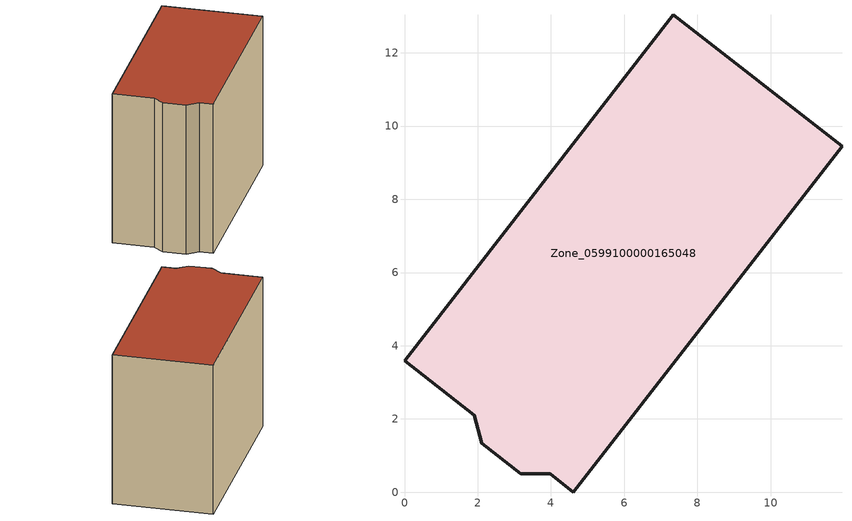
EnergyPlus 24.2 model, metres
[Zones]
Zone_0599100000165048
 floor ground (C_G): 7.34,13.04 11.95,9.45 4.61,0 3.98,0.5 3.18,0.51 2.11,1.34 1.91,2.1 0,3.59 z3.19
 wall outside (C_F): 1.91,2.1 2.11,1.34 3.18,0.51 3.98,0.5 4.61,0 11.95,9.45 7.34,13.04 0,3.59 1.91,2.1 z3.19:12.47
 roof outside (C_R): 7.34,13.04 0,3.59 1.91,2.1 2.11,1.34 3.18,0.51 3.98,0.5 4.61,0 11.95,9.45 z12.47
[BUILDING]
Pand.0599100000165048: North Axis=0; Terrain=City; Loads Convergence Tolerance Value=0.04; Temperature Convergence Tolerance Value=0.4; Solar Distribution=FullExterior; Maximum Number of Warmup Days=25; Minimum Number of Warmup Days=1
[Site:Location]
Rotterdam.The.Hague.AP_ZH_NLD Design_Conditions: Latitude=51.96; Longitude=4.45; Time Zone=1; Elevation=-4.5
[SITE:GROUNDTEMPERATURE:BUILDINGSURFACE]
18, 18, 18, 18, 18, 18, 18, 18, 18, 18, 18, 18
[MATERIAL] Thermal Absorptance=0.9; Solar Absorptance=0.7; Visible Absorptance=0.7
Name | Roughness | Thickness | Conductivity | Density | Specific Heat
G.TI.1946 | MediumSmooth | 0.15 | 1 | 540 | 1210
F.TI.1946 | Rough | 0.3 | 0.857143 | 1920 | 840
R.TI.1946 | MediumRough | 0.2 | 0.1 | 1500 | 1000
[CONSTRUCTION]
C_G: G.TI.1946
C_F: F.TI.1946
C_R: R.TI.1946
[ZONE]
Zone_0599100000165048: Type=1; Multiplier=1; Ceiling Height=Autocalculate; Volume=Autocalculate; Floor Area=autocalculate; Part of Total Floor Area=Yes
[ZONEINFILTRATION:DESIGNFLOWRATE]
Infil_Zone_0599100000165048: Zone or ZoneList or Space or SpaceList=Zone_0599100000165048; Schedule=AlwaysOn; Design Flow Rate Calculation Method=Flow/Area; Flow Rate per Floor Area=0.003; Constant Term Coefficient=1; Temperature Term Coefficient=0; Velocity Term Coefficient=0; Velocity Squared Term Coefficient=0
[HVACTEMPLATE:ZONE:IDEALLOADSAIRSYSTEM]
Zone_0599100000165048: Maximum Heating Supply Air Temperature=50; Minimum Cooling Supply Air Temperature=13; Maximum Heating Supply Air Humidity Ratio=0.0156; Minimum Cooling Supply Air Humidity Ratio=0.0077; Heating Limit=NoLimit; Cooling Limit=NoLimit; Dehumidification Control Type=ConstantSensibleHeatRatio; Cooling Sensible Heat Ratio=0.7; Dehumidification Setpoint=60; Humidification Control Type=None; Humidification Setpoint=30; Outdoor Air Method=None; Outdoor Air Flow Rate per Person=0.00944; Outdoor Air Flow Rate per Zone Floor Area=0; Outdoor Air Flow Rate per Zone=0; Demand Controlled Ventilation Type=None; Outdoor Air Economizer Type=NoEconomizer; Heat Recovery Type=None; Sensible Heat Recovery Effectiveness=0.7; Latent Heat Recovery Effectiveness=0.65
[ZONECONTROL:THERMOSTAT]
ThermostatControl_Zone_0599100000165048: Zone or ZoneList=Zone_0599100000165048; Control Type Schedule=DualSetpointControlType; Control 1=Thermostat_Zone_0599100000165048; Temperature Difference Between Cutout And Setpoint=0
[THERMOSTATSETPOINT:DUALSETPOINT]
Thermostat_Zone_0599100000165048: Heating Setpoint Temperature Schedule=HeatingSetpoint_Zone_0599100000165048; Cooling Setpoint Temperature Schedule=CoolingSetpoint_Zone_0599100000165048
[SCHEDULE:COMPACT]
HeatingSetpoint_Zone_0599100000165048: Through: 12/31, For: AllDays, Until: 24:00, 21
CoolingSetpoint_Zone_0599100000165048: Through: 12/31, For: AllDays, Until: 24:00, 24
DualSetpointControlType: Through: 12/31, For: AllDays, Until: 24:00, 4
AlwaysOn: Through: 12/31, For: AllDays, Until: 24:00, 1
